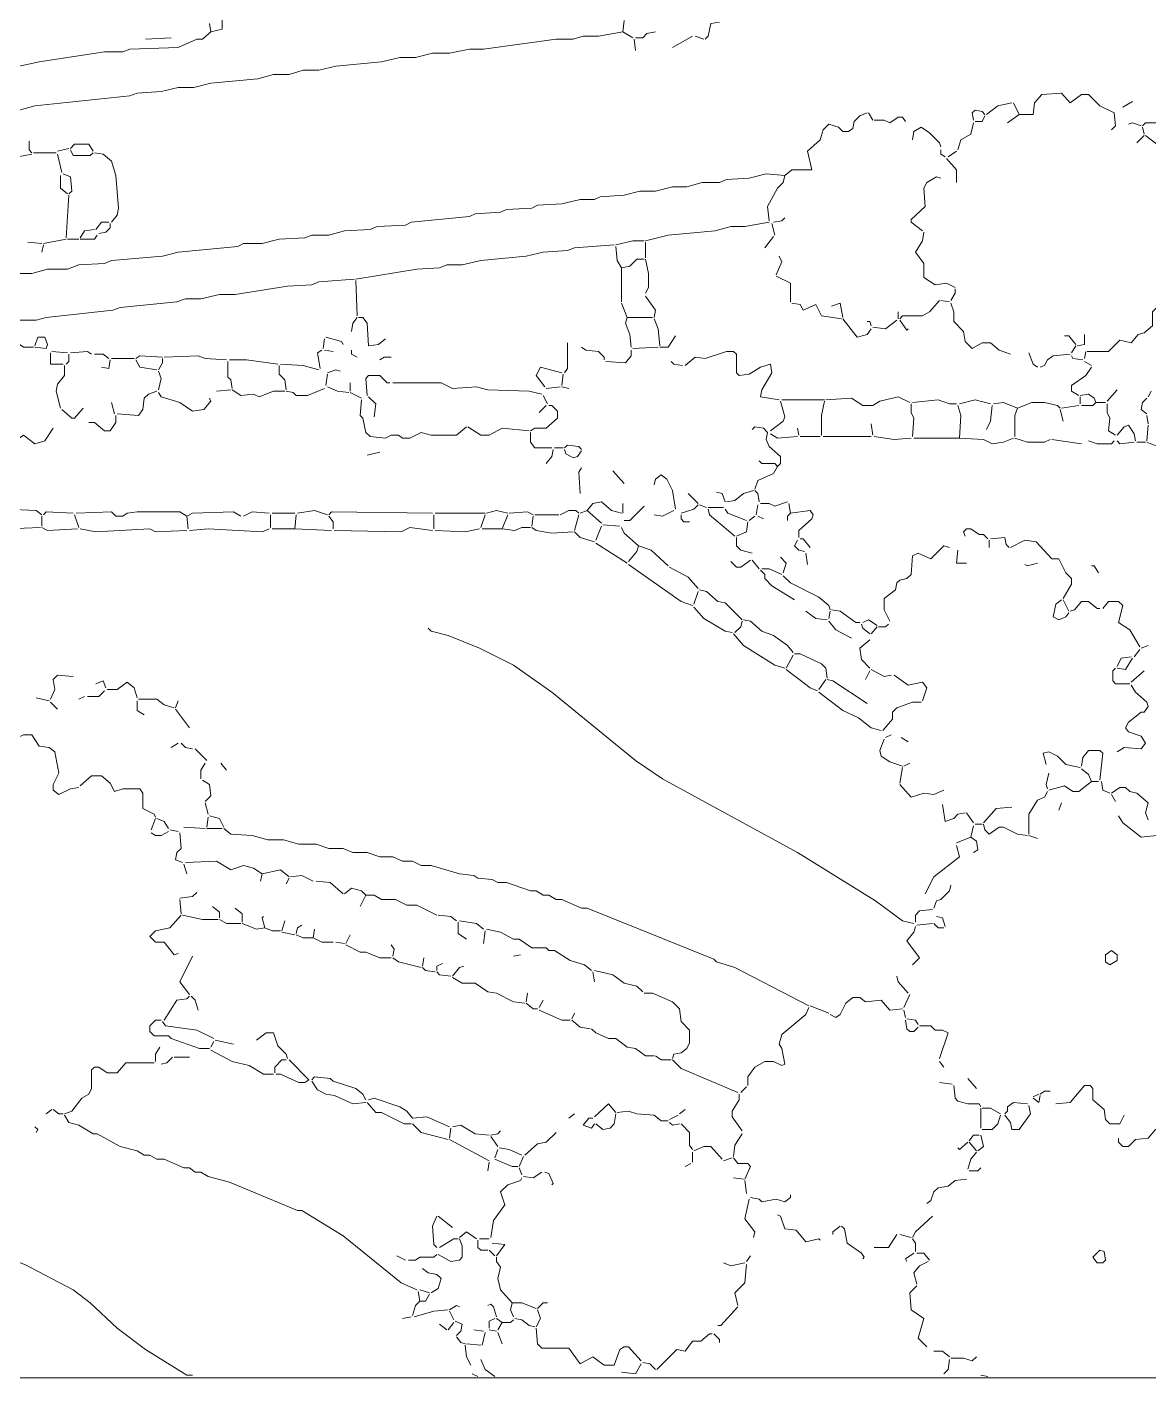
# Model space of a CAD drawing. Header units: millimetres. Extents: x 0 to 150953, y 0 to 85148.
# Drawn here: x 72177 to 95980, y 0 to 28669 of the extents above; entities that cross this region are included whole.
import ezdxf

# ---------------------------------------------------------------- set-up
doc = ezdxf.new("R2010")
doc.units = ezdxf.units.MM
doc.layers.add('ANNOTATION', color=3, linetype='CONTINUOUS', lineweight=0, plot=False)
doc.layers.add('LINEWORK', color=7, linetype='CONTINUOUS', lineweight=0, plot=False)

msp = doc.modelspace()

# ---------------------------------------------------------------- linework, layer by layer
at = {"layer": 'ANNOTATION'}
msp.add_lwpolyline([(0, 0), (150952.665, 0), (150952.665, 85148.15), (0, 85148.15)], close=True, dxfattribs=at)
at = {"layer": 'LINEWORK'}
for points in [[(76048.806, 28744.28), (76078.94, 28563.498)], [(76319.978, 28834.671), (76319.978, 28623.761), (76078.94, 28563.498)], [(84846.849, 28804.542), (84816.715, 28563.498)], [(86865.576, 28774.408), (86684.794, 28744.28), (86624.531, 28473.107), (86564.275, 28412.845)], [(76078.94, 28563.498), (75898.158, 28412.845), (75777.633, 28412.845), (75385.942, 28232.063), (74361.514, 28201.935), (74210.861, 28141.673), (73819.169, 28141.673), (72433.173, 27930.763), (71197.836, 27659.59), (70504.838, 27569.199), (70203.537, 27478.808), (69359.885, 27388.418), (68546.368, 27207.636), (68305.33, 27207.636), (66045.559, 26725.554), (63303.701, 26243.465), (62490.183, 26062.684), (62399.792, 25972.293)], [(84816.715, 28563.498), (84304.504, 28473.107), (83973.069, 28473.107), (83762.159, 28412.845), (83400.596, 28412.845), (81863.952, 28201.935), (81562.646, 28201.935), (81140.826, 28111.544), (80779.262, 28111.544), (80417.699, 28021.153), (80086.264, 28021.153), (79694.573, 27930.763), (78730.402, 27840.372), (78368.839, 27749.981), (78037.404, 27749.981), (77736.103, 27659.59), (77404.668, 27659.59), (77073.239, 27569.199), (76078.94, 27478.808), (75717.377, 27388.418), (75385.942, 27388.418), (75024.378, 27298.027), (74512.162, 27267.898), (74361.514, 27207.636), (72342.782, 26996.726), (72011.353, 26906.335)], [(75235.289, 28442.979), (74692.944, 28412.845)], [(84816.715, 28563.498), (85027.631, 28442.979)], [(85057.759, 28412.845), (85087.888, 28171.807)], [(85509.713, 28563.498), (85328.932, 28533.37), (85238.541, 28442.979), (85087.888, 28442.979)], [(86293.102, 28473.107), (85871.277, 28232.063)], [(86353.359, 28473.107), (86534.141, 28412.845)], [(94307.756, 27056.983), (94126.975, 27267.898), (93705.144, 27237.764), (93554.496, 27056.983), (93524.362, 26815.944), (93223.067, 26815.944)], [(94307.756, 27056.983), (94548.795, 27237.764), (94699.443, 27237.764), (94940.492, 26996.726), (95241.788, 26846.073), (95271.922, 26574.9), (95181.531, 26484.509)], [(101780.06, 27448.68), (100394.064, 27267.898), (100032.501, 27177.508), (99731.206, 27177.508), (99369.642, 27087.117), (99038.202, 27087.117), (98164.428, 26906.335), (97832.998, 26906.335), (97501.558, 26815.944), (96507.259, 26725.554), (96145.696, 26635.163), (95904.657, 26635.163), (95844.4, 26574.9)], [(93072.408, 27056.983), (92771.113, 26996.726), (92530.069, 26815.944)], [(93102.542, 27056.983), (93223.067, 26815.944)], [(95633.485, 27087.117), (95422.569, 26966.592)], [(89999.126, 26846.073), (89848.472, 26785.81), (89727.953, 26665.291), (89697.819, 26514.638), (89607.428, 26454.381), (89486.909, 26454.381), (89396.518, 26544.772), (89185.608, 26605.029), (89065.084, 26484.509), (89004.827, 26273.599), (88733.654, 26032.555), (88824.045, 25640.864), (88402.219, 25640.864), (88251.566, 25520.339)], [(90029.254, 26846.073), (90119.645, 26695.42)], [(90149.773, 26695.42), (90360.689, 26695.42), (90481.208, 26635.163), (90661.99, 26755.682), (90752.381, 26755.682), (90812.643, 26665.291)], [(92499.935, 26815.944), (92439.678, 26876.201), (92289.025, 26906.335), (92228.762, 26846.073), (92258.896, 26695.42)], [(92499.935, 26785.81), (92439.678, 26665.291), (92289.025, 26665.291)], [(93223.067, 26815.944), (92982.017, 26635.163)], [(90963.291, 26273.599), (90993.425, 26454.381), (91144.072, 26544.772), (91324.854, 26424.247), (91535.77, 26213.337), (91565.898, 26122.946)], [(92258.896, 26635.163), (92198.634, 26394.119), (91987.724, 26273.599), (91927.461, 26062.684)], [(95543.094, 26605.029), (95633.485, 26635.163), (95814.266, 26574.9)], [(95844.4, 26544.772), (95874.523, 26394.119)], [(72222.263, 26243.465), (72222.263, 26062.684), (72282.525, 26002.427)], [(73065.909, 26092.818), (72824.87, 26032.555)], [(73096.043, 26092.818), (73186.434, 26183.209), (73487.735, 26183.209), (73578.125, 26032.555)], [(95874.523, 26363.99), (95723.876, 26213.337)], [(95904.657, 26363.99), (96145.696, 26183.209)], [(72282.525, 25972.293), (71981.219, 25912.036), (71920.962, 25851.774)], [(72312.654, 26002.427), (72794.736, 26002.427)], [(72824.87, 25972.293), (72915.261, 25580.601)], [(73096.043, 26062.684), (73156.3, 25942.165), (73517.863, 25942.165), (73578.125, 26002.427)], [(73608.254, 26002.427), (73789.035, 25972.293), (73969.817, 25821.645), (74060.208, 25520.339), (74120.47, 24827.346), (74090.342, 24676.693), (73969.817, 24526.04)], [(91565.898, 26062.684), (91565.898, 25972.293), (91656.289, 25912.036)], [(91686.417, 25881.902), (91897.333, 25640.864), (91897.333, 25369.691)], [(91897.333, 26032.555), (91716.551, 25912.036)], [(71890.828, 23441.35), (72282.525, 23441.35), (72613.955, 23531.741), (73035.78, 23531.741), (73276.824, 23622.132), (73819.169, 23652.266), (73969.817, 23712.523), (75054.507, 23802.913), (75385.942, 23893.304), (76651.413, 24013.829), (76771.932, 24074.086), (77163.63, 24074.086), (77525.193, 24164.477), (78067.538, 24194.611), (78218.185, 24254.867), (78579.749, 24254.867), (78911.184, 24345.258), (79453.528, 24375.392), (79604.182, 24435.649), (80206.783, 24465.783), (80327.308, 24526.04), (81562.646, 24646.565), (81683.17, 24706.822), (82225.515, 24736.956), (82346.035, 24797.212), (82888.38, 24827.346), (83008.899, 24887.603), (83521.115, 24917.737), (83912.807, 25008.128), (84214.113, 25008.128), (84334.633, 25068.385), (84846.849, 25098.519), (85178.278, 25188.91), (85509.713, 25188.91), (85871.277, 25279.3), (86172.577, 25279.3), (86504.012, 25369.691), (86865.576, 25369.691), (87016.229, 25429.948), (87498.311, 25460.082), (87859.875, 25550.473), (88251.566, 25520.339)], [(72885.127, 25520.339), (72885.127, 25249.166), (73035.78, 25128.647)], [(72945.39, 25550.473), (73096.043, 25490.211), (73126.171, 25188.91), (73065.909, 25128.647)], [(88251.566, 25520.339), (88221.438, 25369.691), (88100.919, 25249.166), (87890.003, 24857.475), (87920.137, 24556.174)], [(91565.898, 25460.082), (91475.507, 25490.211), (91264.597, 25369.691), (91204.335, 25249.166), (91234.463, 24857.475), (90933.162, 24586.302), (90933.162, 24526.04), (91174.206, 24345.258)], [(73065.909, 25098.519), (73005.652, 24194.611)], [(73608.254, 24375.392), (73397.344, 24345.258), (73306.953, 24194.611)], [(73909.56, 24526.04), (73758.907, 24526.04), (73638.388, 24375.392)], [(73939.689, 24495.912), (73939.689, 24405.521), (73849.298, 24315.13), (73698.645, 24285.001)], [(87920.137, 24526.04), (87407.92, 24435.649), (87106.62, 24435.649), (86775.185, 24345.258), (85780.886, 24254.867), (85298.803, 24134.348)], [(87980.394, 24495.912), (88040.656, 24254.867)], [(88251.566, 24616.431), (88191.309, 24556.174), (88010.528, 24526.04)], [(72192.135, 24104.22), (72493.436, 24074.086)], [(73005.652, 24164.477), (72523.564, 24074.086)], [(73035.78, 24164.477), (73276.824, 24164.477)], [(73668.516, 24254.867), (73608.254, 24164.477), (73306.953, 24164.477)], [(85268.669, 24134.348), (85027.631, 24134.348), (84666.067, 24043.957)], [(85298.803, 24104.22), (85298.803, 23772.785)], [(88010.528, 24224.739), (87829.746, 23983.695)], [(91204.335, 24315.13), (91174.206, 24134.348), (91023.553, 23893.304), (91204.335, 23652.266), (91204.335, 23350.959), (91445.379, 23200.312), (91686.417, 23230.44), (91867.199, 23140.049)], [(72523.564, 24043.957), (72493.436, 23893.304)], [(84635.934, 24043.957), (83792.288, 23983.695), (83641.635, 23923.438), (83129.424, 23893.304), (82767.86, 23802.913), (81803.69, 23712.523), (81411.998, 23622.132), (81080.563, 23622.132), (80929.91, 23561.875), (80447.827, 23531.741), (79152.228, 23320.831)], [(84666.067, 24013.829), (84696.196, 23712.523), (84786.587, 23561.875)], [(88131.047, 23802.913), (88191.309, 23682.394), (88070.785, 23411.222)], [(85268.669, 23742.657), (85118.022, 23742.657), (84967.368, 23592.003), (84786.587, 23561.875)], [(84786.587, 23561.875), (84786.587, 22838.748)], [(85298.803, 23742.657), (85359.06, 23441.35), (85359.06, 23140.049), (85298.803, 23019.53)], [(79122.094, 23320.831), (78368.839, 23260.569), (78218.185, 23200.312), (77705.975, 23170.178), (76591.151, 22989.396), (76259.721, 22989.396), (75868.024, 22899.005), (75536.595, 22899.005), (75355.813, 22838.748), (74150.599, 22718.224), (73999.951, 22657.967), (72583.826, 22507.314), (72372.916, 22447.051), (72011.353, 22447.051), (71469.008, 22356.66), (71378.617, 22296.403)], [(79152.228, 23290.702), (79182.356, 22537.442)], [(88070.785, 23381.093), (88372.091, 23230.44), (88372.091, 22838.748)], [(96477.136, 23290.702), (96537.393, 23170.178), (96537.393, 22778.486), (96416.868, 22718.224), (96145.696, 22718.224), (96055.305, 22627.833), (96055.305, 22326.532), (95874.523, 22175.879), (95754.01, 22145.75), (95603.351, 21964.969)], [(85298.803, 22959.268), (85509.713, 22657.967), (85479.585, 22507.314)], [(91867.199, 23109.921), (91867.199, 23019.53), (91776.808, 22868.877)], [(84786.587, 22808.614), (84907.106, 22507.314)], [(88402.219, 22808.614), (88583.001, 22778.486), (88643.263, 22657.967), (88914.436, 22778.486)], [(88914.436, 22778.486), (89034.955, 22537.442), (89456.781, 22477.185)], [(89245.865, 22748.358), (89426.647, 22808.614), (89486.909, 22507.314)], [(91535.77, 22868.877), (91324.854, 22627.833), (91174.206, 22537.442), (90752.381, 22537.442), (90692.118, 22477.185)], [(91565.898, 22868.877), (91746.68, 22838.748)], [(91776.808, 22808.614), (91837.07, 22627.833), (91837.07, 22416.923), (92047.981, 22206.013), (92078.114, 21995.097), (92228.762, 21844.449), (92439.678, 21964.969), (92620.454, 21964.969), (92801.236, 21814.315), (93042.285, 21723.925)], [(79182.356, 22507.314), (79091.965, 22386.794), (79061.837, 22206.013)], [(79212.484, 22507.314), (79302.875, 22507.314), (79393.266, 22386.794), (79423.4, 21904.706), (79634.31, 21934.84), (79784.963, 22055.359)], [(84907.106, 22507.314), (84876.978, 22386.794), (84967.368, 22145.75), (84997.497, 21874.578)], [(84907.106, 22507.314), (85449.451, 22507.314)], [(85479.585, 22477.185), (85569.976, 22266.27), (85600.104, 21904.706)], [(89486.909, 22477.185), (89788.21, 22085.488), (89999.126, 22145.75), (90089.517, 22266.27)], [(89999.126, 22416.923), (90059.383, 22416.923), (90089.517, 22326.532)], [(90631.861, 22447.051), (90390.817, 22266.27), (90119.645, 22296.403)], [(90661.99, 22627.833), (90661.99, 22477.185)], [(90692.118, 22447.051), (90842.771, 22236.141), (90872.9, 22266.27)], [(72342.782, 21904.706), (72403.045, 22085.488), (72553.698, 22085.488), (72613.955, 21934.84), (72583.826, 21844.449)], [(78519.492, 22085.488), (78850.921, 21995.097), (78881.055, 21934.84)], [(85931.539, 22115.622), (85780.886, 21874.578), (85600.104, 21874.578)], [(94187.232, 22115.622), (94277.623, 22115.622), (94428.27, 21934.84)], [(94609.052, 22145.75), (94609.052, 21934.84)], [(71890.828, 22025.231), (72101.744, 21874.578), (72312.654, 21874.578)], [(72342.782, 21874.578), (72583.826, 21844.449)], [(78429.101, 21814.315), (78338.71, 21754.059), (78398.967, 21422.624)], [(78489.358, 22055.359), (78459.229, 21844.449)], [(78489.358, 21814.315), (78670.14, 21784.187)], [(79061.837, 21814.315), (79061.837, 21723.925), (79182.356, 21663.668)], [(83641.635, 21964.969), (83641.635, 21422.624), (83581.378, 21332.233)], [(83942.941, 21874.578), (84033.332, 21814.315), (84304.504, 21784.187), (84425.023, 21663.668), (84425.023, 21603.405)], [(84997.497, 21814.315), (84997.497, 21693.796), (84876.978, 21543.143), (84455.152, 21573.277)], [(85569.976, 21874.578), (85027.631, 21844.449)], [(94428.27, 21904.706), (94337.879, 21754.059)], [(94609.052, 21934.84), (94458.404, 21904.706)], [(95362.312, 22025.231), (95121.274, 21784.187), (94669.32, 21784.187)], [(95362.312, 22025.231), (95603.351, 21964.969)], [(72674.217, 21754.059), (72674.217, 21513.015), (72945.39, 21513.015)], [(72704.346, 21784.187), (73035.78, 21754.059)], [(73065.909, 21723.925), (73065.909, 21573.277), (73005.652, 21513.015)], [(73096.043, 21754.059), (73457.606, 21784.187), (73547.997, 21723.925)], [(73608.254, 21723.925), (73789.035, 21723.925), (73909.56, 21633.534)], [(73939.689, 21603.405), (73909.56, 21422.624), (73758.907, 21452.752)], [(73969.817, 21633.534), (74451.905, 21633.534)], [(75054.507, 21663.668), (74572.424, 21693.796), (74482.034, 21633.534)], [(74482.034, 21603.405), (74572.424, 21452.752), (74933.988, 21392.495)], [(75054.507, 21633.534), (75054.507, 21543.143), (74964.116, 21392.495)], [(75084.641, 21663.668), (75807.767, 21693.796), (75958.415, 21633.534), (76410.369, 21603.405)], [(76440.503, 21573.277), (76440.503, 21241.842), (76500.76, 21181.58), (76530.894, 21000.798)], [(76470.632, 21603.405), (76832.195, 21603.405), (77495.059, 21513.015)], [(77555.321, 21513.015), (78037.404, 21482.886), (78368.839, 21392.495)], [(79905.483, 21663.668), (79754.829, 21663.668), (79664.439, 21603.405)], [(85841.148, 21573.277), (85901.405, 21513.015), (86082.187, 21482.886)], [(86142.449, 21482.886), (86353.359, 21663.668), (86564.275, 21633.534), (87016.229, 21784.187), (87166.876, 21784.187), (87227.139, 21723.925), (87227.139, 21332.233), (87287.401, 21271.971), (87498.311, 21302.104), (87739.355, 21452.752), (87950.265, 21513.015), (87980.394, 21332.233), (87769.484, 20970.67), (87739.355, 20820.016), (88131.047, 20759.76)], [(93433.971, 21754.059), (93524.362, 21513.015), (93614.753, 21452.752)], [(94307.756, 21723.925), (93946.193, 21693.796), (93825.668, 21603.405), (93765.412, 21482.886), (93675.021, 21452.752)], [(94337.879, 21693.796), (94368.013, 21633.534), (94578.929, 21603.405)], [(94639.186, 21784.187), (94609.052, 21633.534)], [(94609.052, 21573.277), (94759.711, 21482.886)], [(72975.518, 21482.886), (72975.518, 21271.971), (72824.87, 21091.189), (72794.736, 20940.541), (72885.127, 20578.978)], [(74964.116, 21362.361), (75024.378, 21211.714), (74964.116, 20970.67)], [(77525.193, 21482.886), (77525.193, 21302.104), (77645.712, 21181.58), (77675.841, 20970.67)], [(78549.62, 21302.104), (78519.492, 21061.06)], [(78820.793, 21362.361), (78730.402, 21392.495), (78549.62, 21332.233)], [(79875.354, 21121.323), (79815.092, 21121.323), (79664.439, 21271.971), (79423.4, 21271.971), (79363.138, 21211.714), (79393.266, 20850.15)], [(83521.115, 21332.233), (83069.161, 21452.752), (82978.77, 21271.971)], [(82978.77, 21271.971), (83159.552, 21030.932)], [(83551.244, 21302.104), (83521.115, 21061.06)], [(94759.711, 21452.752), (94639.186, 21271.971), (94337.879, 21061.06), (94337.879, 20940.541), (94488.538, 20850.15)], [(74933.988, 20940.541), (74753.206, 20880.279), (74662.815, 20789.888), (74632.687, 20548.844), (74542.296, 20428.325), (74090.342, 20458.453)], [(76500.76, 20970.67), (76199.459, 20940.541)], [(76530.894, 20970.67), (76711.676, 20850.15), (76982.848, 20880.279), (77103.367, 20820.016), (77404.668, 20940.541), (77645.712, 20940.541)], [(78489.358, 21000.798), (78127.795, 20850.15), (77886.756, 20850.15), (77826.494, 20910.407), (77675.841, 20940.541)], [(78549.62, 21030.932), (78760.53, 20940.541), (79001.574, 20910.407)], [(79031.703, 21121.323), (79031.703, 20940.541)], [(79935.611, 21121.323), (80960.044, 21121.323), (81201.082, 21000.798), (81713.299, 21030.932), (81954.343, 20970.67), (82828.117, 20940.541), (83099.29, 20880.279)], [(83490.987, 21030.932), (83189.68, 21000.798)], [(83521.115, 21030.932), (83671.768, 21000.798)], [(95302.055, 20970.67), (95091.14, 20729.626)], [(96025.182, 20940.541), (95964.914, 20820.016)], [(73969.817, 20699.497), (74030.079, 20458.453)], [(74964.116, 20910.407), (75024.378, 20820.016), (75416.07, 20699.497), (75687.243, 20518.716), (75928.287, 20548.844), (76078.94, 20729.626), (76048.806, 20789.888)], [(79031.703, 20910.407), (79272.747, 20789.888)], [(79272.747, 20759.76), (79242.618, 20428.325), (79302.875, 20368.062), (79363.138, 20066.761), (79453.528, 19976.371), (79784.963, 19946.242), (79905.483, 20006.499), (80056.136, 20006.499), (80146.527, 19946.242), (80297.174, 19946.242), (80538.218, 20066.761), (80749.128, 20006.499), (81291.473, 20006.499), (81502.389, 20187.281)], [(79423.4, 20820.016), (79574.048, 20669.369), (79543.919, 20398.196)], [(83129.424, 20850.15), (83219.814, 20669.369)], [(88161.175, 20729.626), (88251.566, 20398.196), (88221.438, 20307.805), (87950.265, 20096.89)], [(88191.309, 20759.76), (89095.218, 20759.76)], [(89095.218, 20729.626), (89034.955, 20428.325), (89034.955, 20006.499)], [(89125.346, 20759.76), (89667.691, 20789.888), (89908.735, 20639.235), (90119.645, 20639.235), (90270.298, 20729.626), (90661.99, 20820.016), (90903.034, 20699.497)], [(90933.162, 20669.369), (90933.162, 20488.587), (90993.425, 20368.062), (90963.291, 19976.371)], [(90963.291, 20699.497), (91505.636, 20759.76), (91746.68, 20669.369), (91897.333, 20669.369)], [(91957.59, 20669.369), (92289.025, 20759.76), (92620.454, 20669.369)], [(92680.722, 20669.369), (92891.626, 20699.497), (93192.933, 20578.978)], [(93192.933, 20578.978), (93494.239, 20699.497), (93765.412, 20699.497), (94036.584, 20639.235), (94096.841, 20578.978)], [(94518.661, 20850.15), (94699.443, 20880.279), (94819.967, 20789.888), (94850.101, 20699.497)], [(94518.661, 20820.016), (94518.661, 20669.369)], [(94850.101, 20699.497), (94789.833, 20639.235), (94548.795, 20639.235)], [(94850.101, 20699.497), (95061.006, 20699.497)], [(95091.14, 20669.369), (95091.14, 20488.587), (95151.397, 20368.062), (95121.274, 20096.89), (95271.922, 20006.499)], [(95934.791, 20789.888), (95844.4, 20699.497), (95814.266, 20548.844), (95934.791, 20458.453)], [(73367.215, 20578.978), (73186.434, 20368.062), (73126.171, 20368.062), (72915.261, 20548.844)], [(74060.208, 20428.325), (74060.208, 20277.672), (73939.689, 20096.89), (73819.169, 20096.89), (73608.254, 20277.672), (73487.735, 20277.672)], [(83249.943, 20639.235), (83310.205, 20639.235), (83430.724, 20518.716), (83430.724, 20368.062), (83189.68, 20157.152), (82948.642, 20157.152), (82858.251, 20096.89)], [(83189.68, 20639.235), (83039.033, 20488.587)], [(91927.461, 20639.235), (91987.724, 20428.325), (91957.59, 19946.242)], [(92650.588, 20639.235), (92620.454, 20307.805), (92530.069, 20127.024)], [(93192.933, 20578.978), (93132.676, 20428.325), (93132.676, 19976.371)], [(94096.841, 20548.844), (94157.098, 20307.805)], [(94488.538, 20639.235), (94126.975, 20578.978)], [(95934.791, 20428.325), (95964.914, 20247.543)], [(72734.48, 20157.152), (72553.698, 19885.98), (72342.782, 19825.717), (72101.744, 20006.499), (72011.353, 19946.242), (71800.437, 19916.108), (71619.656, 19946.242)], [(81532.517, 20187.281), (81803.69, 20006.499), (81984.471, 20006.499), (82255.644, 20157.152), (82828.117, 20096.89)], [(87558.574, 20127.024), (87618.83, 20187.281), (87799.612, 20157.152), (87890.003, 20066.761)], [(88522.739, 20157.152), (88552.873, 20006.499)], [(90089.517, 20247.543), (90119.645, 20006.499)], [(95543.094, 20217.415), (95452.703, 20187.281), (95302.055, 20006.499)], [(95543.094, 20217.415), (95663.619, 20036.633), (95693.742, 19885.98)], [(95964.914, 20217.415), (95934.791, 19885.98)], [(82858.251, 20066.761), (82858.251, 19855.851), (82948.642, 19735.327), (83310.205, 19735.327)], [(83581.378, 19735.327), (83641.635, 19795.589), (83882.679, 19765.461), (83942.941, 19705.198)], [(87890.003, 20066.761), (87859.875, 19916.108), (87920.137, 19765.461), (88161.175, 19554.545), (88161.175, 19403.897), (88100.919, 19343.635)], [(87950.265, 20036.633), (88100.919, 19946.242), (88522.739, 19976.371)], [(88583.001, 19976.371), (89004.827, 19976.371)], [(89065.084, 19976.371), (90089.517, 19976.371)], [(90149.773, 19976.371), (90571.599, 19916.108), (90933.162, 19946.242)], [(90993.425, 19946.242), (91957.59, 19946.242)], [(91957.59, 19946.242), (92469.806, 19916.108), (92650.588, 19825.717), (92891.626, 19855.851), (93102.542, 19946.242)], [(93132.676, 19946.242), (93403.848, 19855.851), (93765.412, 19855.851), (93885.925, 19916.108)], [(93916.059, 19916.108), (94548.795, 19825.717)], [(94699.443, 19885.98), (94880.224, 19825.717), (95181.531, 19825.717), (95241.788, 19885.98)], [(95302.055, 19885.98), (95362.312, 19825.717), (95663.619, 19855.851)], [(95723.876, 19855.851), (95904.657, 19855.851)], [(95934.791, 19855.851), (96326.477, 19705.198), (96447.002, 19765.461)], [(79664.439, 19644.936), (79393.266, 19584.679)], [(83340.334, 19705.198), (83310.205, 19554.545), (83189.68, 19403.897)], [(83370.462, 19735.327), (83551.244, 19735.327)], [(83581.378, 19705.198), (83611.506, 19614.807), (83762.159, 19524.417), (83852.55, 19554.545), (83942.941, 19675.07)], [(83942.941, 19313.506), (83882.679, 19223.116), (83912.807, 18771.162)], [(84605.805, 19253.244), (84846.849, 18982.072)], [(88100.919, 19343.635), (88010.528, 19192.982), (87679.093, 19042.334), (87618.83, 18861.552)], [(87709.221, 19464.154), (87769.484, 19403.897), (88040.656, 19403.897), (88100.919, 19343.635)], [(85630.233, 19162.853), (85509.713, 19072.462), (85479.585, 18951.943)], [(85630.233, 19162.853), (85750.757, 19072.462), (85871.277, 18831.418), (85931.539, 18439.727)], [(86202.711, 18771.162), (86413.621, 18560.246)], [(86805.313, 18801.29), (86925.838, 18771.162), (86986.095, 18590.38)], [(87588.702, 18831.418), (87377.792, 18771.162), (87197.01, 18620.508), (87016.229, 18590.38)], [(87618.83, 18831.418), (87679.093, 18771.162), (87709.221, 18590.38)], [(71740.181, 18439.727), (72372.916, 18409.598), (72493.436, 18319.207)], [(73156.3, 18349.336), (72583.826, 18379.464), (72523.564, 18319.207)], [(73216.562, 18349.336), (73969.817, 18379.464), (74060.208, 18289.074), (74210.861, 18289.074), (74301.252, 18349.336), (74512.162, 18379.464), (75416.07, 18379.464), (75566.723, 18289.074)], [(75566.723, 18289.074), (75687.243, 18349.336), (76561.022, 18379.464), (76711.676, 18289.074)], [(77314.277, 18349.336), (76952.714, 18379.464), (76771.932, 18289.074)], [(77374.54, 18349.336), (77856.622, 18349.336)], [(77916.885, 18349.336), (78278.448, 18409.598), (78549.62, 18319.207)], [(80779.262, 18349.336), (78640.011, 18379.464), (78579.749, 18319.207)], [(80839.519, 18349.336), (81894.081, 18349.336)], [(81924.209, 18349.336), (82135.125, 18409.598), (82376.163, 18349.336)], [(82406.297, 18349.336), (82797.989, 18379.464), (82918.508, 18319.207)], [(83882.679, 18349.336), (83822.416, 18409.598), (83671.768, 18409.598), (83490.987, 18319.207)], [(84063.46, 18409.598), (83912.807, 18349.336)], [(84063.46, 18409.598), (84183.979, 18560.246), (84364.761, 18590.38), (84575.677, 18409.598), (84786.587, 18349.336)], [(84063.46, 18409.598), (84364.761, 18138.426)], [(84816.715, 18560.246), (84816.715, 18349.336)], [(85268.669, 18499.989), (84967.368, 18198.683), (84846.849, 18198.683)], [(85901.405, 18409.598), (85660.366, 18289.074), (85479.585, 18319.207)], [(86413.621, 18530.118), (86323.231, 18439.727), (86052.058, 18349.336)], [(86443.75, 18530.118), (86594.403, 18469.855)], [(86624.531, 18469.855), (86955.966, 18469.855)], [(86624.531, 18439.727), (86654.665, 18319.207), (87197.01, 17867.253)], [(86986.095, 18439.727), (87046.357, 18349.336), (87438.049, 18198.683)], [(87679.093, 18530.118), (87648.964, 18319.207)], [(88311.829, 18590.38), (88040.656, 18499.989), (87920.137, 18560.246), (87739.355, 18560.246)], [(88372.091, 18349.336), (88311.829, 18289.074), (88311.829, 18198.683)], [(88341.957, 18560.246), (88372.091, 18349.336)], [(88372.091, 18349.336), (88793.911, 18409.598), (88854.173, 18319.207), (88824.045, 18228.817), (88552.873, 17987.773), (88552.873, 17837.119)], [(71679.918, 18078.163), (71770.309, 18017.901), (72463.307, 18048.035)], [(72493.436, 18289.074), (72493.436, 18078.163)], [(73186.434, 18319.207), (73276.824, 18048.035)], [(75566.723, 18289.074), (75596.852, 18017.901)], [(77344.411, 18319.207), (77344.411, 18048.035)], [(77886.756, 18319.207), (77856.622, 18017.901)], [(78579.749, 18289.074), (78670.14, 18168.554), (78670.14, 18017.901)], [(80809.391, 18319.207), (80809.391, 18017.901)], [(81894.081, 18319.207), (81803.69, 18048.035)], [(82376.163, 18319.207), (82255.644, 18017.901)], [(82918.508, 18289.074), (82888.38, 18078.163)], [(82948.642, 18319.207), (83460.853, 18319.207)], [(83882.679, 18319.207), (83792.288, 17987.773)], [(84364.761, 18078.163), (84244.242, 17776.863)], [(84394.895, 18108.292), (84756.458, 18078.163)], [(86052.058, 18319.207), (86052.058, 18228.817), (86112.321, 18168.554), (86232.84, 18168.554)], [(87468.183, 18168.554), (87438.049, 17957.644), (87227.139, 17867.253)], [(87618.83, 18289.074), (87498.311, 18198.683)], [(87679.093, 18289.074), (87799.612, 18228.817)], [(72493.436, 18048.035), (72613.955, 17987.773), (73246.691, 18017.901)], [(73306.953, 18017.901), (73638.388, 17957.644), (74783.334, 18017.901), (74903.859, 17957.644), (75566.723, 17987.773)], [(77314.277, 18017.901), (77163.63, 17957.644), (76018.677, 18017.901), (75626.986, 17987.773)], [(77374.54, 18017.901), (77856.622, 18017.901)], [(77856.622, 18017.901), (78640.011, 17987.773)], [(78700.274, 17987.773), (80116.393, 17957.644), (80297.174, 18048.035), (80779.262, 17987.773)], [(81773.561, 18017.901), (81472.255, 17957.644), (80839.519, 17987.773)], [(81833.818, 18017.901), (82255.644, 18017.901)], [(82858.251, 18048.035), (82677.469, 18048.035), (82526.816, 17987.773), (82255.644, 18017.901)], [(82888.38, 18048.035), (82978.77, 17987.773), (83310.205, 17927.51), (83762.159, 17957.644)], [(83792.288, 17957.644), (83912.807, 17837.119), (84214.113, 17746.729)], [(84786.587, 18048.035), (84846.849, 17927.51), (85148.15, 17656.338)], [(87227.139, 17837.119), (87227.139, 17656.338), (87317.53, 17565.947), (87558.574, 17505.69)], [(88522.739, 17776.863), (88462.482, 17656.338), (88552.873, 17565.947), (88673.392, 17535.819)], [(88583.001, 17806.991), (88643.263, 17806.991), (88793.911, 17626.209)], [(92078.114, 17867.253), (92047.981, 17957.644), (92108.243, 18017.901), (92198.634, 18017.901), (92379.415, 17897.382), (92469.806, 17897.382), (92560.197, 17806.991)], [(92590.331, 17776.863), (92590.331, 17626.209)], [(92620.454, 17806.991), (92921.76, 17837.119), (92951.894, 17686.472), (93012.151, 17626.209)], [(93042.285, 17626.209), (93343.58, 17776.863), (93584.63, 17746.729), (93916.059, 17385.165), (94066.707, 17385.165), (94217.366, 17083.864), (94337.879, 16963.345), (94337.879, 16842.82), (94157.098, 16541.52)], [(84244.242, 17716.6), (84907.106, 17294.775)], [(85148.15, 17656.338), (85118.022, 17535.819), (84937.24, 17324.909)], [(85148.15, 17656.338), (85419.322, 17565.947), (85780.886, 17234.518)], [(88703.52, 17505.69), (88733.654, 17264.646)], [(91746.68, 17626.209), (91626.16, 17656.338), (91354.988, 17385.165), (91083.815, 17505.69), (90963.291, 17445.428), (90933.162, 17053.736), (90842.771, 16963.345), (90692.118, 16933.211), (90631.861, 16872.954), (90601.727, 16722.301), (90360.689, 16541.52), (90360.689, 16300.476), (90481.208, 16059.437)], [(91927.461, 17565.947), (91897.333, 17294.775)], [(84937.24, 17264.646), (86052.058, 16481.257), (86293.102, 16390.866)], [(85811.014, 17204.384), (86202.711, 16993.474), (86413.621, 16752.43)], [(87528.44, 17355.037), (87317.53, 17204.384), (87227.139, 17204.384), (87106.62, 17324.909)], [(87558.574, 17355.037), (87709.221, 17174.255)], [(88161.175, 17415.299), (88281.7, 17294.775), (88221.438, 17083.864)], [(91897.333, 17294.775), (92108.243, 17294.775)], [(93614.753, 17294.775), (93403.848, 17234.518), (93343.58, 17264.646)], [(94759.711, 17234.518), (94819.967, 17234.518), (94910.358, 17083.864)], [(87739.355, 17144.127), (87829.746, 17053.736), (87829.746, 16963.345), (87980.394, 16812.692), (88462.482, 16511.391)], [(87769.484, 17174.255), (87920.137, 17174.255), (88191.309, 17053.736)], [(88221.438, 17023.602), (88372.091, 16872.954), (88974.693, 16571.648), (89185.608, 16390.866), (89215.737, 16300.476)], [(86413.621, 16692.173), (86323.231, 16421)], [(86443.75, 16722.301), (86594.403, 16692.173), (86835.447, 16481.257), (86986.095, 16451.129), (87347.658, 16089.565)], [(86323.231, 16360.738), (86534.141, 16119.694), (86986.095, 15848.521), (87136.748, 15818.393)], [(94126.975, 16511.391), (94006.45, 16421), (93946.193, 16149.828), (94066.707, 16089.565), (94217.366, 16149.828), (94277.623, 16240.219)], [(94157.098, 16511.391), (94277.623, 16270.347)], [(94940.492, 16330.61), (94880.224, 16330.61), (94699.443, 16481.257), (94548.795, 16481.257), (94398.147, 16300.476), (94307.756, 16270.347)], [(95000.749, 16330.61), (95121.274, 16481.257), (95332.178, 16481.257), (95422.569, 16390.866), (95332.178, 16029.303), (95573.228, 15878.655), (95784.132, 15517.092)], [(87347.658, 16059.437), (87317.53, 15938.912), (87197.01, 15818.393)], [(87377.792, 16089.565), (87528.44, 16059.437), (87769.484, 15848.521), (88010.528, 15758.131), (88311.829, 15547.221), (88432.348, 15396.567)], [(88703.52, 16270.347), (88914.436, 16119.694), (89155.474, 16089.565)], [(89215.737, 16270.347), (89185.608, 16119.694)], [(89185.608, 16059.437), (89336.256, 15878.655), (89667.691, 15697.874)], [(89245.865, 16300.476), (89426.647, 16270.347), (89758.082, 16029.303), (89848.472, 16029.303)], [(89908.735, 16029.303), (90029.254, 16089.565), (90210.036, 15969.046)], [(80688.871, 15908.784), (80749.128, 15848.521), (81110.692, 15758.131), (81773.561, 15486.958), (82496.688, 15125.395), (83310.205, 14552.922), (85087.888, 13106.669), (85660.366, 12714.977), (88522.739, 11148.199), (90179.907, 10123.772), (90752.381, 9701.946), (90993.425, 9641.689)], [(87166.876, 15788.265), (87377.792, 15547.221), (88040.656, 15125.395), (88251.566, 15065.138)], [(89878.601, 15999.175), (89908.735, 15908.784), (90059.383, 15788.265)], [(90210.036, 15938.912), (90089.517, 15788.265)], [(90451.08, 15999.175), (90390.817, 15938.912), (90240.164, 15938.912)], [(90059.383, 15667.74), (89848.472, 15486.958), (89878.601, 15245.92), (90059.383, 15065.138)], [(95964.914, 15547.221), (95814.266, 15486.958)], [(88432.348, 15336.311), (88281.7, 15065.138)], [(88462.482, 15366.439), (88583.001, 15366.439), (89034.955, 15155.529), (89125.346, 15065.138), (89155.474, 14854.222)], [(95603.351, 15306.177), (95392.446, 15276.048), (95302.055, 15095.267)], [(95633.485, 15276.048), (95482.837, 15035.004), (95302.055, 15065.138)], [(95784.132, 15456.83), (95663.619, 15306.177)], [(73156.3, 14884.356), (72824.87, 14914.485), (72734.48, 14824.094), (72764.608, 14613.184), (72674.217, 14402.268)], [(88281.7, 15035.004), (88793.911, 14643.312), (88944.564, 14583.05)], [(90059.383, 15004.876), (89968.992, 14824.094)], [(90089.517, 15035.004), (90360.689, 14884.356), (90511.337, 14914.485)], [(90571.599, 14914.485), (90872.9, 14703.575), (91174.206, 14763.832), (91264.597, 14643.312), (91174.206, 14372.14)], [(95271.922, 15065.138), (95211.665, 15004.876), (95211.665, 14793.966), (95271.922, 14733.703), (95573.228, 14733.703)], [(95874.523, 15004.876), (95603.351, 14763.832)], [(73638.388, 14733.703), (73789.035, 14793.966), (73849.298, 14643.312)], [(74301.252, 14763.832), (74090.342, 14613.184), (73879.426, 14613.184)], [(74301.252, 14763.832), (74451.905, 14643.312), (74512.162, 14432.402)], [(89125.346, 14824.094), (88974.693, 14613.184)], [(89155.474, 14824.094), (89275.999, 14793.966), (89999.126, 14311.878)], [(95603.351, 14703.575), (95693.742, 14552.922), (95934.791, 14342.012), (95964.914, 14251.621), (95874.523, 14131.096), (95814.266, 14131.096), (95543.094, 13920.186), (95482.837, 13799.667), (95543.094, 13709.276), (95814.266, 13618.885), (95904.657, 13468.232), (95814.266, 13347.713), (95452.703, 13377.841), (95302.055, 13287.45)], [(72372.916, 14432.402), (72644.089, 14372.14)], [(72674.217, 14342.012), (72824.87, 14191.358)], [(73397.344, 14462.531), (73276.824, 14402.268)], [(73819.169, 14583.05), (73698.645, 14462.531), (73457.606, 14462.531)], [(74512.162, 14372.14), (74512.162, 14161.23), (74662.815, 14070.839)], [(74542.296, 14402.268), (74933.988, 14402.268), (75084.641, 14281.749), (75295.551, 14221.487)], [(75385.942, 14372.14), (75325.679, 14221.487)], [(88974.693, 14552.922), (89486.909, 14161.23), (89818.344, 14010.577), (90089.517, 13799.667), (90300.427, 13739.404)], [(91144.072, 14342.012), (90963.291, 14342.012), (90631.861, 14221.487), (90541.471, 14131.096), (90541.471, 13980.448), (90330.555, 13739.404)], [(75325.679, 14191.358), (75626.986, 13799.667)], [(71679.918, 13829.795), (71800.437, 13799.667), (71981.219, 13588.751), (72101.744, 13649.013), (72282.525, 13649.013), (72433.173, 13407.969)], [(90360.689, 13558.623), (90270.298, 13317.579), (90300.427, 13197.059), (90481.208, 13076.54), (90752.381, 12986.149)], [(90511.337, 13649.013), (90390.817, 13588.751)], [(90722.252, 13588.751), (90872.9, 13498.36)], [(72433.173, 13407.969), (72644.089, 13377.841), (72764.608, 13287.45), (72854.999, 12835.496), (72734.48, 12594.452), (72734.48, 12473.933), (72854.999, 12383.542), (73096.043, 12504.061), (73276.824, 12534.195)], [(75385.942, 13468.232), (75235.289, 13377.841)], [(75446.204, 13468.232), (75536.595, 13377.841), (75687.243, 13347.713)], [(75747.505, 13347.713), (75988.549, 13106.669)], [(93795.535, 13016.278), (93735.278, 13257.322), (93855.802, 13287.45), (94036.584, 13197.059), (94217.366, 13016.278), (94518.661, 12956.015)], [(94548.795, 12986.149), (94578.929, 13166.931), (94699.443, 13317.579), (94940.492, 13317.579), (95000.749, 13257.322), (94940.492, 12684.843)], [(75958.415, 13046.406), (75868.024, 12895.758), (75868.024, 12714.977)], [(76289.85, 13046.406), (76410.369, 12895.758)], [(90752.381, 12956.015), (90692.118, 12624.586)], [(90903.034, 13046.406), (90782.509, 12986.149)], [(94548.795, 12925.887), (94699.443, 12805.368), (94759.711, 12654.714)], [(73306.953, 12564.324), (73547.997, 12775.234), (73758.907, 12775.234), (73939.689, 12624.586), (74030.079, 12443.804), (74210.861, 12504.061), (74572.424, 12504.061), (74632.687, 12413.67), (74632.687, 12082.241)], [(75898.158, 12684.843), (76048.806, 12594.452), (76078.94, 12353.414), (75958.415, 12232.889)], [(93855.802, 12835.496), (93795.535, 12594.452), (93825.668, 12504.061)], [(94759.711, 12654.714), (94488.538, 12443.804), (94368.013, 12443.804), (94187.232, 12564.324), (93855.802, 12473.933)], [(94759.711, 12654.714), (94910.358, 12654.714)], [(94970.615, 12654.714), (95000.749, 12473.933), (95151.397, 12413.67)], [(90692.118, 12594.452), (90933.162, 12323.28), (91204.335, 12413.67), (91415.245, 12383.542), (91626.16, 12473.933)], [(93825.668, 12443.804), (93765.412, 12323.28), (93614.753, 12263.023), (93433.971, 11961.716), (93433.971, 11539.896)], [(95181.531, 12413.67), (95362.312, 12534.195), (95482.837, 12534.195), (95573.228, 12443.804), (95723.876, 12413.67), (95964.914, 12202.76), (95904.657, 11991.85), (95964.914, 11841.197)], [(95181.531, 12383.542), (95271.922, 12232.889)], [(74632.687, 12082.241), (74873.725, 11961.716), (74903.859, 11901.459)], [(75958.415, 12202.76), (76018.677, 11961.716)], [(91596.026, 12172.632), (91656.289, 11811.069), (91837.07, 11871.326), (91927.461, 11961.716), (92078.114, 11991.85)], [(93072.408, 12112.37), (92740.979, 12082.241), (92469.806, 11780.935)], [(94126.975, 12202.76), (94066.707, 12052.107)], [(74903.859, 11871.326), (74813.468, 11630.287)], [(74933.988, 11871.326), (75084.641, 11811.069), (75175.032, 11660.415)], [(76018.677, 11901.459), (75988.549, 11690.544)], [(76048.806, 11931.588), (76259.721, 11871.326), (76350.112, 11690.544)], [(92108.243, 11991.85), (92258.896, 11780.935)], [(95332.178, 11931.588), (95422.569, 11780.935), (95814.266, 11479.634), (96145.696, 11509.762), (96236.087, 11600.153)], [(75175.032, 11600.153), (75024.378, 11509.762), (74903.859, 11509.762), (74813.468, 11570.025)], [(75205.16, 11630.287), (75385.942, 11600.153)], [(75416.07, 11570.025), (75446.204, 11238.59), (75355.813, 11148.199), (75325.679, 10997.551), (75476.333, 10937.289)], [(75506.461, 11690.544), (75958.415, 11660.415)], [(75988.549, 11660.415), (76319.978, 11660.415)], [(76350.112, 11660.415), (76500.76, 11539.896), (76952.714, 11509.762), (77284.149, 11419.371), (77615.584, 11419.371), (77947.013, 11328.981), (78308.576, 11328.981), (78579.749, 11238.59), (78881.055, 11238.59), (79091.965, 11148.199), (79393.266, 11148.199), (79664.439, 11057.808), (79935.611, 11057.808), (80146.527, 10967.417), (80357.437, 10967.417), (80538.218, 10877.027), (80749.128, 10877.027), (81351.736, 10696.245), (81653.037, 10666.116), (81743.427, 10605.854), (82044.734, 10575.726), (82165.253, 10515.463), (82346.035, 10515.463), (82858.251, 10334.682), (82978.77, 10334.682), (83129.424, 10244.291), (83249.943, 10244.291), (83400.596, 10153.9), (83521.115, 10153.9), (83942.941, 9973.118), (84063.46, 9973.118), (86745.056, 8888.429), (86805.313, 8828.172), (87197.01, 8707.647), (88763.783, 7894.13)], [(92198.634, 11479.634), (91897.333, 11359.115)], [(92258.896, 11720.678), (92198.634, 11479.634)], [(92198.634, 11479.634), (92319.153, 11389.243), (92349.287, 11208.461), (92258.896, 11148.199)], [(92289.025, 11750.806), (92439.678, 11750.806)], [(92469.806, 11750.806), (92499.935, 11630.287), (92590.331, 11539.896)], [(92590.331, 11539.896), (92801.236, 11690.544), (92891.626, 11690.544), (93192.933, 11539.896), (93403.848, 11509.762)], [(93433.971, 11509.762), (93614.753, 11449.505)], [(91897.333, 11298.852), (91957.59, 11057.808), (91415.245, 10635.988), (91234.463, 10274.425)], [(75506.461, 10907.16), (75566.723, 10696.245)], [(75536.595, 10937.289), (76199.459, 10967.417), (76500.76, 10786.636), (76771.932, 10877.027), (76982.848, 10816.77), (77163.63, 10696.245)], [(77163.63, 10696.245), (77133.496, 10545.597)], [(77163.63, 10696.245), (77555.321, 10786.636), (77736.103, 10635.988)], [(77766.231, 10635.988), (78007.275, 10666.116), (78248.319, 10545.597)], [(77736.103, 10605.854), (77675.841, 10485.335)], [(78308.576, 10545.597), (78609.883, 10515.463), (78881.055, 10274.425)], [(78911.184, 10274.425), (79061.837, 10394.944), (79272.747, 10334.682), (79363.138, 10244.291)], [(91776.808, 10455.206), (91746.68, 10334.682), (91565.898, 10153.9), (91475.507, 10123.772), (91415.245, 9973.118)], [(75777.633, 10304.553), (75687.243, 10214.162), (75416.07, 10184.034)], [(75416.07, 10153.9), (75446.204, 9852.599)], [(79363.138, 10244.291), (79242.618, 10003.252)], [(79363.138, 10244.291), (79543.919, 10244.291), (79694.573, 10153.9), (79995.873, 10153.9), (80236.917, 10033.381), (80447.827, 10033.381), (80869.653, 9822.471)], [(75446.204, 9822.471), (75205.16, 9551.298), (74903.859, 9491.036), (74783.334, 9370.517), (74903.859, 9249.992), (75084.641, 9249.992), (75295.551, 8978.819), (75385.942, 9008.953)], [(75476.333, 9822.471), (75898.158, 9732.08), (76229.587, 9732.08)], [(76109.068, 10003.252), (76259.721, 9882.728), (76259.721, 9762.208)], [(76591.151, 9973.118), (76741.804, 9852.599), (76741.804, 9671.817)], [(77193.758, 9792.337), (77163.63, 9762.208), (77223.886, 9551.298)], [(80899.782, 9822.471), (81170.954, 9792.337), (81291.473, 9701.946)], [(91385.116, 9942.99), (91113.944, 9912.861), (91023.553, 9822.471), (91023.553, 9671.817)], [(91475.507, 9792.337), (91596.026, 9762.208), (91656.289, 9581.427)], [(76259.721, 9732.08), (76410.369, 9641.689), (76711.676, 9641.689)], [(76741.804, 9641.689), (77043.105, 9521.164), (77223.886, 9551.298)], [(77223.886, 9551.298), (77374.54, 9491.036), (77555.321, 9491.036)], [(77645.712, 9701.946), (77585.45, 9491.036)], [(77585.45, 9460.907), (77856.622, 9400.645)], [(78007.275, 9611.555), (77916.885, 9551.298), (77886.756, 9430.773)], [(78278.448, 9521.164), (78248.319, 9340.383)], [(81321.607, 9671.817), (81321.607, 9430.773), (81502.389, 9310.254)], [(81351.736, 9701.946), (81713.299, 9641.689), (81863.952, 9521.164)], [(81894.081, 9491.036), (81863.952, 9219.863)], [(81924.209, 9521.164), (82225.515, 9460.907), (82496.688, 9310.254), (82617.207, 9310.254), (82888.38, 9129.473), (83189.68, 9129.473), (83249.943, 9069.21), (83370.462, 9069.21), (83701.897, 8858.3), (84003.198, 8767.909), (84153.851, 8647.39)], [(91023.553, 9581.427), (90993.425, 9460.907), (90842.771, 9280.126), (91113.944, 8918.562), (90963.291, 8767.909)], [(91385.116, 9641.689), (91053.682, 9611.555)], [(91415.245, 9641.689), (91505.636, 9551.298), (91626.16, 9551.298)], [(77886.756, 9400.645), (78037.404, 9340.383), (78248.319, 9340.383)], [(78248.319, 9340.383), (78429.101, 9249.992), (78670.14, 9249.992)], [(78730.402, 9249.992), (78911.184, 9219.863)], [(79031.703, 9400.645), (78941.312, 9219.863)], [(78941.312, 9189.735), (79242.618, 9039.082), (79363.138, 9039.082), (79664.439, 8918.562), (79905.483, 8918.562)], [(79905.483, 9189.735), (79965.745, 9099.344), (79935.611, 8948.691)], [(75687.243, 8948.691), (75416.07, 8406.346), (75626.986, 8135.174)], [(79935.611, 8918.562), (80056.136, 8828.172), (80538.218, 8707.647)], [(80598.481, 8918.562), (80568.347, 8737.781)], [(82647.336, 8978.819), (82496.688, 8948.691)], [(80568.347, 8707.647), (80628.609, 8647.39), (80839.519, 8617.256)], [(80990.172, 8798.038), (80869.653, 8737.781), (80869.653, 8647.39)], [(80869.653, 8617.256), (80929.91, 8556.999), (81170.954, 8526.865)], [(81442.126, 8737.781), (81351.736, 8707.647), (81201.082, 8526.865)], [(84183.979, 8617.256), (84214.113, 8406.346)], [(84214.113, 8647.39), (84605.805, 8556.999), (84846.849, 8376.218), (85118.022, 8315.955), (85238.541, 8195.436)], [(81201.082, 8496.737), (81411.998, 8376.218), (81683.17, 8376.218), (81954.343, 8195.436), (82135.125, 8165.302), (82496.688, 7984.52), (82737.726, 7954.392)], [(90631.861, 8526.865), (90661.99, 8406.346), (90872.9, 8165.302)], [(75626.986, 8105.045), (75566.723, 8044.783), (75355.813, 8014.654), (75084.641, 7592.829)], [(75657.114, 8105.045), (75747.505, 8014.654), (75807.767, 7803.739)], [(82797.989, 8165.302), (82767.86, 7984.52)], [(85268.669, 8165.302), (85449.451, 8165.302), (85871.277, 7984.52), (86021.93, 7833.873), (86052.058, 7562.7), (86232.84, 7381.919), (86232.84, 7110.746), (86172.577, 6990.221), (86052.058, 6899.831), (85901.405, 6869.702), (85871.277, 6779.311)], [(90752.381, 7833.873), (90481.208, 7803.739), (90300.427, 8014.654), (89968.992, 7984.52), (89848.472, 8074.911), (89697.819, 8074.911), (89547.172, 7954.392), (89426.647, 7713.348), (89336.256, 7653.091), (89215.737, 7713.348)], [(90903.034, 8135.174), (90782.509, 7864.001)], [(82767.86, 7954.392), (82918.508, 7833.873), (83008.899, 7833.873)], [(83129.424, 8014.654), (83039.033, 7864.001)], [(83039.033, 7803.739), (83521.115, 7592.829), (83701.897, 7592.829)], [(83792.288, 7743.482), (83732.025, 7622.957)], [(88763.783, 7864.001), (88703.52, 7713.348), (88191.309, 7291.528), (88131.047, 7080.612), (88191.309, 6990.221), (88251.566, 6658.792), (88191.309, 6628.658), (88010.528, 6719.049), (87829.746, 6719.049), (87618.83, 6598.53), (87468.183, 6387.62), (87468.183, 6206.838)], [(88793.911, 7894.13), (89185.608, 7743.482)], [(90782.509, 7803.739), (90812.643, 7653.091)], [(75024.378, 7592.829), (74903.859, 7592.829), (74783.334, 7472.309), (74783.334, 7351.785), (74873.725, 7261.394), (75175.032, 7261.394), (75235.289, 7201.137), (75837.896, 6990.221), (76048.806, 6990.221)], [(75054.507, 7562.7), (75114.769, 7472.309), (75777.633, 7381.919), (76139.197, 7201.137)], [(83732.025, 7592.829), (83912.807, 7442.175), (84123.723, 7412.047)], [(90812.643, 7592.829), (90842.771, 7412.047), (90903.034, 7351.785), (90993.425, 7351.785), (91083.815, 7442.175)], [(90842.771, 7622.957), (91023.553, 7592.829), (91083.815, 7502.438)], [(91113.944, 7472.309), (91354.988, 7472.309), (91445.379, 7381.919), (91596.026, 7381.919), (91716.551, 7321.656), (91535.77, 6779.311)], [(76169.331, 7171.003), (76561.022, 7080.612)], [(77043.105, 7171.003), (77254.02, 7321.656), (77404.668, 7321.656), (77495.059, 7050.484), (77675.841, 6869.702), (77705.975, 6779.311)], [(84153.851, 7412.047), (84244.242, 7321.656), (84515.414, 7201.137), (84666.067, 7201.137), (84907.106, 7020.355), (85087.888, 6990.221), (85298.803, 6839.574), (85479.585, 6839.574)], [(74994.25, 7020.355), (74903.859, 6869.702), (74903.859, 6719.049)], [(76139.197, 7140.875), (76078.94, 7020.355)], [(76078.94, 6960.093), (76530.894, 6719.049), (76892.457, 6628.658), (77193.758, 6447.876), (77404.668, 6447.876)], [(74873.725, 6688.92), (74271.123, 6688.92), (74090.342, 6478.01), (73879.426, 6478.01), (73698.645, 6598.53), (73608.254, 6598.53), (73547.997, 6538.267), (73547.997, 6146.576), (73487.735, 6026.056), (73337.081, 5935.666), (73126.171, 5664.493), (72975.518, 5604.231)], [(75265.422, 6809.44), (75144.898, 6688.92), (75024.378, 6658.792)], [(75295.551, 6809.44), (75626.986, 6809.44)], [(77675.841, 6749.183), (77585.45, 6749.183), (77434.802, 6598.53), (77434.802, 6478.01)], [(77736.103, 6749.183), (78157.929, 6327.357)], [(85509.713, 6839.574), (85630.233, 6749.183), (85841.148, 6749.183)], [(85871.277, 6749.183), (86052.058, 6568.401), (87257.267, 6056.185)], [(91535.77, 6719.049), (91626.16, 6598.53)], [(77464.931, 6447.876), (77555.321, 6447.876), (77947.013, 6267.095), (78067.538, 6267.095), (78157.929, 6327.357)], [(78218.185, 6327.357), (78278.448, 6387.62), (78609.883, 6357.486), (78670.14, 6297.229), (79152.228, 6146.576), (79302.875, 6026.056), (79363.138, 5905.532)], [(92138.371, 6357.486), (92319.153, 6146.576)], [(78218.185, 6297.229), (78338.71, 6116.447), (78519.492, 6026.056), (78700.274, 5995.922), (79091.965, 5815.141), (79363.138, 5845.275)], [(87287.401, 6026.056), (87287.401, 5905.532), (87136.748, 5664.493), (87136.748, 5543.968), (87347.658, 5242.667)], [(87438.049, 6176.704), (87317.53, 6056.185)], [(91535.77, 6267.095), (91806.942, 6236.966)], [(91837.07, 6206.838), (91867.199, 5935.666), (91927.461, 5875.403), (92138.371, 5815.141), (92379.415, 5815.141), (92409.544, 5754.884)], [(93644.887, 6026.056), (93524.362, 5965.794)], [(93885.925, 6086.313), (93765.412, 6086.313), (93675.021, 6026.056)], [(94006.45, 5815.141), (94307.756, 5845.275), (94609.052, 6206.838), (94729.577, 6206.838), (94789.833, 6146.576), (94789.833, 5905.532), (95030.883, 5694.621), (95061.006, 5483.711), (95151.397, 5393.321), (95362.312, 5393.321), (95452.703, 5574.102)], [(79393.266, 5845.275), (79574.048, 5634.359), (79694.573, 5634.359), (80176.655, 5393.321), (80327.308, 5393.321)], [(79423.4, 5905.532), (79543.919, 5935.666), (80086.264, 5754.884), (80236.917, 5664.493), (80357.437, 5513.84)], [(84666.067, 5634.359), (84515.414, 5815.141), (84214.113, 5543.968)], [(93403.848, 5815.141), (93102.542, 5845.275), (92982.017, 5754.884), (92982.017, 5664.493), (92921.76, 5604.231)], [(93433.971, 5785.012), (93464.105, 5604.231), (93223.067, 5272.796), (93072.408, 5272.796), (93042.285, 5423.449), (92921.76, 5574.102)], [(93675.021, 5995.922), (93644.887, 5845.275), (93524.362, 5935.666)], [(72704.346, 5694.621), (72583.826, 5604.231)], [(72734.48, 5694.621), (72854.999, 5604.231), (72945.39, 5604.231)], [(72975.518, 5574.102), (73065.909, 5423.449), (73276.824, 5363.187), (73578.125, 5182.405), (73668.516, 5182.405), (74150.599, 4911.233), (74512.162, 4820.842), (74662.815, 4730.451), (74783.334, 4730.451), (74933.988, 4640.06), (75084.641, 4640.06), (75506.461, 4459.278), (75626.986, 4459.278), (75747.505, 4368.888), (75868.024, 4368.888), (76018.677, 4278.497), (76470.632, 4157.978), (77916.885, 3555.37), (78007.275, 3555.37), (78881.055, 3013.025), (80116.393, 2018.726), (80447.827, 1868.079)], [(80357.437, 5513.84), (80658.738, 5543.968), (81140.826, 5333.058)], [(83792.288, 5604.231), (83671.768, 5513.84)], [(84183.979, 5513.84), (84093.589, 5513.84), (83973.069, 5363.187), (84153.851, 5302.93), (84214.113, 5393.321)], [(84666.067, 5604.231), (84635.934, 5393.321), (84545.543, 5302.93), (84394.895, 5272.796), (84244.242, 5393.321)], [(84696.196, 5634.359), (84937.24, 5664.493), (85118.022, 5604.231), (85479.585, 5574.102), (85630.233, 5453.577), (85780.886, 5453.577)], [(85991.796, 5574.102), (85811.014, 5483.711)], [(86142.449, 5694.621), (86021.93, 5604.231)], [(92409.544, 5724.75), (92409.544, 5302.93)], [(92439.678, 5724.75), (92620.454, 5724.75), (92831.369, 5604.231)], [(92831.369, 5574.102), (92771.113, 5393.321), (92650.588, 5272.796), (92439.678, 5272.796)], [(72342.782, 5333.058), (72403.045, 5272.796), (72372.916, 5212.539)], [(80357.437, 5393.321), (80538.218, 5212.539), (81110.692, 5061.886)], [(81170.954, 5302.93), (81140.826, 5092.014)], [(81201.082, 5333.058), (81381.864, 5363.187), (81683.17, 5182.405), (81984.471, 5152.277)], [(82225.515, 5242.667), (82165.253, 5182.405), (82014.6, 5152.277)], [(83400.596, 5212.539), (83189.68, 5001.623), (83008.899, 4971.495), (82737.726, 4730.451)], [(85811.014, 5423.449), (85871.277, 5363.187), (86021.93, 5393.321)], [(86052.058, 5393.321), (86232.84, 5212.539), (86232.84, 4941.367), (86293.102, 4850.976)], [(87347.658, 5182.405), (87197.01, 4941.367), (87166.876, 4700.323)], [(96748.309, 5182.405), (96477.136, 5122.148), (96266.221, 5272.796), (96115.573, 5272.796), (95964.914, 5092.014), (95693.742, 5061.886), (95543.094, 4911.233), (95422.569, 4911.233), (95332.178, 5001.623), (95332.178, 5092.014)], [(81140.826, 5061.886), (81984.471, 4609.932)], [(82014.6, 5122.148), (82165.253, 4911.233)], [(82195.381, 4881.104), (82406.297, 4850.976), (82677.469, 4730.451)], [(86323.231, 4820.842), (86534.141, 4911.233), (86684.794, 4911.233), (86925.838, 4640.06)], [(92138.371, 5001.623), (91957.59, 4850.976), (91927.461, 4881.104)], [(92379.415, 5152.277), (92258.896, 5152.277), (92168.505, 5031.757)], [(92168.505, 5001.623), (92319.153, 4820.842)], [(92409.544, 5152.277), (92469.806, 4911.233), (92349.287, 4820.842)], [(82165.253, 4850.976), (82104.991, 4670.194)], [(82104.991, 4640.06), (82466.554, 4489.412), (82587.079, 4489.412)], [(82707.598, 4700.323), (82617.207, 4489.412)], [(86293.102, 4790.713), (86293.102, 4579.803)], [(87136.748, 4670.194), (86955.966, 4609.932)], [(87166.876, 4670.194), (87257.267, 4549.669), (87468.183, 4549.669), (87528.44, 4489.412), (87407.92, 4218.24)], [(92319.153, 4790.713), (92198.634, 4640.06), (92138.371, 4429.15)], [(81984.471, 4579.803), (81954.343, 4399.022)], [(82617.207, 4459.278), (82677.469, 4308.631)], [(83099.29, 4368.888), (82918.508, 4248.368), (82707.598, 4278.497)], [(83159.552, 4368.888), (83249.943, 4338.759), (83340.334, 4127.849), (83310.205, 4097.715)], [(86262.968, 4549.669), (86142.449, 4489.412)], [(92409.544, 4459.278), (92349.287, 4399.022), (92168.505, 4399.022)], [(82677.469, 4248.368), (82647.336, 4188.106), (82376.163, 4097.715), (82225.515, 3947.068), (82315.906, 3675.895), (82074.862, 3344.46), (82014.6, 2982.897)], [(87166.876, 4248.368), (87377.792, 4218.24)], [(87407.92, 4188.106), (87438.049, 3916.934)], [(91716.551, 4067.587), (91505.636, 4037.458), (91415.245, 3947.068), (91354.988, 3766.286), (91264.597, 3706.024)], [(92108.243, 4218.24), (91867.199, 4188.106), (91716.551, 4067.587)], [(87498.311, 3796.414), (87407.92, 3374.589), (87618.83, 3103.416), (87588.702, 2982.897)], [(88372.091, 3886.805), (88372.091, 3826.543), (88251.566, 3736.152), (88070.785, 3796.414), (87769.484, 3736.152), (87709.221, 3796.414), (87528.44, 3826.543)], [(88100.919, 3464.979), (88161.175, 3434.851), (88251.566, 3163.679), (88492.61, 3133.55), (88703.52, 2892.506), (88974.693, 2952.769), (89004.827, 2922.635)], [(80869.653, 3434.851), (80779.262, 3223.941), (80809.391, 2832.244), (80869.653, 2771.987)], [(80899.782, 3434.851), (81201.082, 3193.807)], [(89426.647, 3223.941), (89275.999, 3103.416), (89275.999, 3043.159)], [(89456.781, 3223.941), (89517.038, 3163.679), (89577.3, 2862.378), (89878.601, 2651.462), (89938.863, 2561.071), (89908.735, 2530.943)], [(91385.116, 3434.851), (91023.553, 3103.416), (90963.291, 2982.897)], [(81351.736, 2952.769), (81411.998, 2802.115), (81411.998, 2561.071), (81351.736, 2500.814), (81170.954, 2470.681), (80899.782, 2621.334)], [(81321.607, 2952.769), (81231.216, 2952.769), (80929.91, 2771.987)], [(81351.736, 2982.897), (81502.389, 3103.416), (81713.299, 2952.769)], [(81743.427, 2922.635), (81743.427, 2771.987), (81803.69, 2711.725), (81954.343, 2711.725)], [(81773.561, 2952.769), (81984.471, 2952.769)], [(90631.861, 3043.159), (90451.08, 2771.987), (90149.773, 2771.987)], [(90692.118, 3043.159), (90933.162, 2982.897)], [(90963.291, 2952.769), (91023.553, 2862.378), (91023.553, 2681.596)], [(69329.757, 1717.426), (69450.276, 1777.688), (69600.929, 1777.688), (69872.102, 1928.336), (70022.755, 1958.47), (70444.575, 2320.033), (70715.748, 2470.681), (71167.702, 2621.334), (71529.265, 2621.334), (72131.872, 2410.424), (73156.3, 1868.079), (73517.863, 1596.906), (74090.342, 1054.561), (74692.944, 602.607), (75566.723, 60.262), (75687.243, 60.262)], [(80026.002, 2591.205), (80206.783, 2500.814)], [(80869.653, 2621.334), (80809.391, 2561.071), (80508.09, 2561.071), (80417.699, 2500.814), (80267.046, 2500.814)], [(81984.471, 2711.725), (82104.991, 2591.205)], [(82044.734, 2862.378), (82315.906, 2832.244), (82135.125, 2591.205)], [(87528.44, 2591.205), (87438.049, 2470.681)], [(90993.425, 2651.462), (90812.643, 2530.943), (90842.771, 2470.681)], [(91053.682, 2651.462), (91204.335, 2651.462), (91324.854, 2500.814)], [(80568.347, 2320.033), (80688.871, 2229.642), (80869.653, 2199.508), (80960.044, 2109.117), (80899.782, 1898.207), (80749.128, 1807.816)], [(82135.125, 2561.071), (82135.125, 2470.681), (82225.515, 2350.161), (82165.253, 2109.117), (82225.515, 1868.079), (82466.554, 1596.906)], [(86955.966, 2440.552), (87106.62, 2380.29), (87407.92, 2440.552)], [(87438.049, 2410.424), (87407.92, 2018.726), (87197.01, 1807.816), (87257.267, 1536.644)], [(91294.726, 2470.681), (91113.944, 2380.29), (90993.425, 2229.642), (91053.682, 1988.598)], [(80477.956, 1837.945), (80508.09, 1627.035)], [(80508.09, 1868.079), (80719, 1807.816)], [(80719, 1777.688), (80628.609, 1627.035), (80508.09, 1627.035)], [(91053.682, 1958.47), (90903.034, 1807.816), (90933.162, 1446.253), (91204.335, 1265.471), (91083.815, 843.646), (91264.597, 662.864)], [(80508.09, 1627.035), (80417.699, 1536.644), (80357.437, 1325.734)], [(81110.692, 1446.253), (80809.391, 1416.125), (80387.565, 1295.6)], [(81351.736, 1506.515), (81291.473, 1536.644), (81140.826, 1446.253)], [(81954.343, 1536.644), (82014.6, 1566.772), (82074.862, 1506.515), (82135.125, 1295.6)], [(82466.554, 1596.906), (82436.425, 1446.253), (82496.688, 1295.6)], [(82466.554, 1596.906), (82677.469, 1596.906), (82978.77, 1476.382)], [(83008.899, 1446.253), (83069.161, 1265.471), (82978.77, 1084.69)], [(83219.814, 1596.906), (83129.424, 1596.906), (83008.899, 1476.382)], [(87257.267, 1506.515), (86895.704, 1114.818), (86835.447, 1114.818)], [(80327.308, 1295.6), (80146.527, 1265.471)], [(81231.216, 1175.081), (81110.692, 1024.427)], [(81140.826, 1416.125), (81231.216, 1235.343)], [(81261.345, 1205.209), (81411.998, 1144.952), (81381.864, 994.299), (81291.473, 903.908)], [(82104.991, 1265.471), (81984.471, 1205.209), (81984.471, 1054.561)], [(82135.125, 1265.471), (82255.644, 1175.081)], [(82255.644, 1175.081), (82165.253, 1024.427)], [(82496.688, 1235.343), (82436.425, 1175.081), (82255.644, 1175.081)], [(82526.816, 1265.471), (82677.469, 1235.343), (82828.117, 1114.818), (82948.642, 1084.69)], [(80929.91, 1144.952), (81080.563, 1024.427)], [(81291.473, 873.78), (81381.864, 753.255), (81472.255, 723.127)], [(81653.037, 1024.427), (81863.952, 994.299)], [(81894.081, 964.171), (81833.818, 692.998)], [(81984.471, 1024.427), (82135.125, 994.299)], [(82165.253, 964.171), (82255.644, 723.127)], [(82978.77, 1054.561), (83008.899, 723.127), (83099.29, 632.736), (83671.768, 632.736), (83912.807, 301.301), (84183.979, 451.954), (84425.023, 271.172), (84635.934, 271.172), (84756.458, 602.607), (84846.849, 662.864), (84937.24, 662.864), (85208.412, 361.563)], [(86714.922, 934.037), (86654.665, 934.037), (86473.884, 783.389), (86293.102, 783.389), (86142.449, 572.473), (85961.667, 602.607), (85539.842, 180.782)], [(86745.056, 934.037), (86865.576, 813.517), (86865.576, 753.255)], [(81472.255, 692.998), (81502.389, 451.954), (81592.78, 271.172)], [(81502.389, 723.127), (81803.69, 692.998)], [(81803.69, 391.692), (81894.081, 180.782), (82104.991, 30.128)], [(85208.412, 301.301), (85087.888, 90.391), (84786.587, 120.519)], [(85238.541, 331.435), (85389.194, 301.301), (85509.713, 180.782)], [(91415.245, 572.473), (91596.026, 572.473), (91746.68, 451.954)], [(91746.68, 391.692), (91716.551, 180.782), (91626.16, 90.391)], [(92319.153, 451.954), (92228.762, 361.563), (92047.981, 421.826), (91776.808, 421.826)], [(81622.908, 90.391), (81743.427, 30.128)], [(92409.544, 60.262), (92560.197, 30.128)]]:
    msp.add_lwpolyline(points, dxfattribs=at)
for points in [[(95181.531, 9069.21), (95061.006, 8978.819), (95061.006, 8828.172), (95151.397, 8767.909), (95302.055, 8858.3), (95302.055, 8978.819)], [(95030.883, 2681.596), (94940.492, 2711.725), (94789.833, 2561.071), (94880.224, 2440.552), (95000.749, 2440.552), (95061.006, 2500.814)]]:
    msp.add_lwpolyline(points, close=True, dxfattribs=at)

doc.saveas('drawing.dxf')
